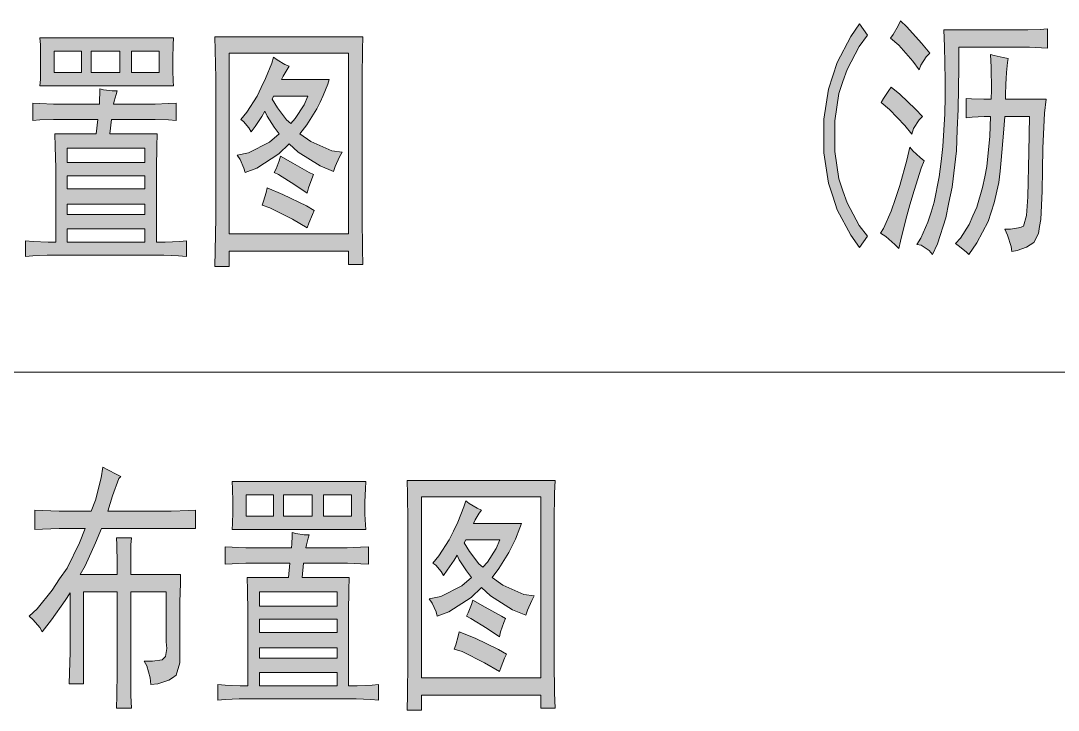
# Model space of a CAD drawing. Header units: millimetres. Extents: x 0 to 207, y 0 to 293.
# Drawn here: x 83.71 to 100.59, y 182.94 to 194.15 of the extents above; entities that cross this region are included whole.
import ezdxf

# ---------------------------------------------------------------- set-up
doc = ezdxf.new("R2010")
doc.units = ezdxf.units.MM

msp = doc.modelspace()

# ---------------------------------------------------------------- hatches: boundary and pattern name
h = msp.add_hatch(color=0)
h.dxf.hatch_style = 2
h.paths.add_polyline_path([(98.026361, 194.154778), (98.132194, 194.056), (98.368556, 193.791417), (98.502611, 193.625611), (98.446167, 193.565639), (98.357972, 193.431583), (98.32975, 193.3575), (98.230972, 193.498611), (97.998139, 193.756139), (97.864083, 193.872556), (97.909944, 193.932528), (97.991083, 194.073639)])
h = msp.add_hatch(color=0)
h.dxf.hatch_style = 2
h.paths.add_polyline_path([(97.490139, 190.651694), (97.363139, 190.46825), (97.2185, 190.669333), (96.999778, 191.082083), (96.929222, 191.300806), (96.855139, 191.516), (96.781056, 192.006361), (96.781056, 192.278), (96.781056, 192.553167), (96.855139, 193.043528), (96.929222, 193.258722), (96.999778, 193.473917), (97.2185, 193.89725), (97.363139, 194.105389), (97.490139, 193.921944), (97.356083, 193.7385), (97.158528, 193.361028), (97.0915, 193.167), (97.024472, 192.972972), (96.957444, 192.528472), (96.957444, 192.278), (96.957444, 192.031056), (97.024472, 191.586556), (97.0915, 191.389), (97.158528, 191.194972), (97.356083, 190.824556)])
h = msp.add_hatch(color=0)
h.dxf.hatch_style = 2
h.paths.add_polyline_path([(98.548472, 190.351833), (98.492028, 190.418861), (98.3615, 190.503528), (98.294472, 190.517639), (98.357972, 190.619944), (98.474389, 190.881), (98.527306, 191.043278), (98.576694, 191.205556), (98.657833, 191.614778), (98.689583, 191.86525), (98.717806, 192.112194), (98.749556, 192.641361), (98.753083, 192.920056), (98.756611, 193.195222), (98.746028, 193.7385), (98.735444, 194.006611), (100.026611, 194.006611), (100.100694, 194.006611), (100.29825, 194.013667), (100.421722, 194.02425), (100.421722, 193.70675), (100.322944, 193.713806), (100.125389, 193.724389), (100.026611, 193.724389), (98.978861, 193.724389), (98.978861, 193.392778), (98.96475, 192.718972), (98.950639, 192.380306), (98.936528, 192.038111), (98.8695, 191.448972), (98.816583, 191.1985), (98.763667, 190.951556), (98.629611, 190.528222)])
h = msp.add_hatch(color=0)
h.paths.add_polyline_path([(86.197722, 193.876083), (86.194194, 193.763194), (86.187139, 193.544472), (86.187139, 193.445694), (86.187139, 193.346917), (86.194194, 193.170528), (86.197722, 193.096444), (84.024611, 193.096444), (84.031667, 193.19875), (84.035194, 193.378667), (84.035194, 193.463333), (84.035194, 193.555056), (84.031667, 193.763194), (84.024611, 193.876083)])
h.paths.add_polyline_path([(85.326361, 193.311639), (85.326361, 193.660889), (84.860694, 193.660889), (84.860694, 193.311639)])
h.paths.add_polyline_path([(85.964889, 193.311639), (85.964889, 193.660889), (85.513333, 193.660889), (85.513333, 193.311639)])
h.paths.add_polyline_path([(84.698417, 193.311639), (84.698417, 193.660889), (84.257444, 193.660889), (84.257444, 193.311639)])
h = msp.add_hatch(color=0)
h.paths.add_polyline_path([(89.277472, 193.893722), (89.273944, 193.685583), (89.266889, 193.2305), (89.266889, 192.980028), (89.266889, 191.205556), (89.266889, 190.948028), (89.273944, 190.440028), (89.277472, 190.193083), (89.044639, 190.193083), (89.044639, 190.408278), (87.104361, 190.408278), (87.104361, 190.157806), (86.871528, 190.157806), (86.878583, 190.415333), (86.885639, 190.948028), (86.885639, 191.219667), (86.885639, 192.980028), (86.885639, 193.223444), (86.878583, 193.678528), (86.871528, 193.893722)])
h.paths.add_polyline_path([(89.044639, 190.6905), (89.044639, 193.629139), (87.104361, 193.629139), (87.104361, 190.6905)])
h = msp.add_hatch(color=0)
h.paths.add_polyline_path([(88.081556, 193.413944), (88.046278, 193.364556), (87.982778, 193.255194), (87.954556, 193.19875), (88.730667, 193.19875), (88.7095, 193.121139), (88.631889, 192.941222), (88.5825, 192.831861), (88.529583, 192.7225), (88.367306, 192.464972), (88.254417, 192.316806), (88.430806, 192.193333), (88.773, 192.041639), (88.942333, 192.016944), (88.9, 191.942861), (88.829444, 191.784111), (88.801222, 191.702972), (88.586028, 191.794694), (88.226194, 192.016944), (88.081556, 192.151), (87.912222, 191.99225), (87.552389, 191.759417), (87.361889, 191.685333), (87.34425, 191.759417), (87.28075, 191.900528), (87.231361, 191.967556), (87.418333, 192.009889), (87.760528, 192.18275), (87.919278, 192.316806), (87.838139, 192.426167), (87.721722, 192.606083), (87.686444, 192.683694), (87.633528, 192.599028), (87.524167, 192.433222), (87.464194, 192.348556), (87.425389, 192.415583), (87.337194, 192.517889), (87.291333, 192.549639), (87.390111, 192.666056), (87.559444, 192.927111), (87.626472, 193.07175), (87.697028, 193.216389), (87.795806, 193.463333), (87.827556, 193.562111), (87.884, 193.519778), (88.011, 193.445694)])
h.paths.add_polyline_path([(87.802861, 192.88125), (87.891056, 192.740139), (88.039222, 192.542583), (88.10625, 192.482611), (88.180333, 192.567278), (88.321444, 192.789528), (88.384944, 192.930639), (87.827556, 192.930639)])
h = msp.add_hatch(color=0)
h.dxf.hatch_style = 2
h.paths.add_polyline_path([(99.839639, 190.401222), (99.829056, 190.485889), (99.769083, 190.669333), (99.723222, 190.768111), (99.814944, 190.768111), (99.949, 190.78575), (99.991333, 190.799861), (100.030139, 190.8175), (100.079528, 190.986833), (100.090111, 191.142056), (100.097167, 191.29375), (100.118333, 192.020472), (100.128917, 192.5955), (99.723222, 192.5955), (99.705583, 192.327389), (99.666778, 191.886417), (99.649139, 191.7065), (99.627972, 191.526583), (99.553889, 191.194972), (99.500972, 191.043278), (99.451583, 190.888056), (99.268139, 190.542333), (99.141139, 190.351833), (99.102333, 190.394167), (98.989444, 190.485889), (98.922417, 190.535278), (99.003556, 190.619944), (99.144667, 190.842194), (99.204639, 190.983306), (99.268139, 191.124417), (99.363389, 191.441917), (99.398667, 191.614778), (99.433944, 191.787639), (99.479806, 192.278), (99.490389, 192.5955), (99.391611, 192.5955), (99.194056, 192.584917), (99.095278, 192.577861), (99.095278, 192.891833), (99.183472, 192.884778), (99.384556, 192.877722), (99.500972, 192.877722), (99.508028, 193.032944), (99.500972, 193.399833), (99.490389, 193.607972), (99.553889, 193.590333), (99.698528, 193.558583), (99.779667, 193.540944), (99.769083, 193.473917), (99.751444, 193.311639), (99.747917, 193.216389), (99.740861, 193.121139), (99.733806, 192.951806), (99.733806, 192.877722), (100.397028, 192.877722), (100.372333, 192.651944), (100.344111, 192.080444), (100.340583, 191.731194), (100.333528, 191.381944), (100.308833, 190.923333), (100.291194, 190.810444), (100.273556, 190.697556), (100.195944, 190.549389), (100.135972, 190.510583), (100.076, 190.471778), (99.927833, 190.418861)])
h = msp.add_hatch(color=0)
h.paths.add_polyline_path([(85.2805, 193.015306), (85.262861, 192.955333), (85.234639, 192.8495), (85.220528, 192.800111), (85.816722, 192.800111), (85.897861, 192.800111), (86.113056, 192.807167), (86.243583, 192.814222), (86.243583, 192.532), (86.116583, 192.542583), (85.901389, 192.549639), (85.816722, 192.549639), (85.188778, 192.549639), (85.164083, 192.316806), (85.929611, 192.316806), (85.926083, 192.108667), (85.919028, 191.759417), (85.919028, 191.618306), (85.919028, 190.556444), (86.060139, 190.556444), (86.303556, 190.567028), (86.409389, 190.574083), (86.409389, 190.323611), (86.278861, 190.334194), (86.0425, 190.34125), (85.929611, 190.34125), (84.257444, 190.34125), (84.141028, 190.34125), (83.908194, 190.334194), (83.791778, 190.323611), (83.791778, 190.574083), (83.91525, 190.567028), (84.158667, 190.556444), (84.282139, 190.556444), (84.282139, 191.618306), (84.282139, 191.759417), (84.275083, 192.108667), (84.268028, 192.316806), (84.941833, 192.316806), (84.966528, 192.549639), (84.349167, 192.549639), (84.246861, 192.549639), (84.024611, 192.542583), (83.908194, 192.532), (83.908194, 192.814222), (84.024611, 192.807167), (84.246861, 192.800111), (84.349167, 192.800111), (84.991222, 192.800111), (84.99475, 192.863611), (85.001806, 192.990611), (85.001806, 193.047056), (85.05825, 193.029417), (85.199361, 193.015306)])
h.paths.add_polyline_path([(85.732056, 191.851139), (85.732056, 192.083972), (84.465583, 192.083972), (84.465583, 191.851139)])
h.paths.add_polyline_path([(85.732056, 191.42075), (85.732056, 191.635944), (84.465583, 191.635944), (84.465583, 191.42075)])
h.paths.add_polyline_path([(85.732056, 190.556444), (85.732056, 190.771639), (84.465583, 190.771639), (84.465583, 190.556444)])
h.paths.add_polyline_path([(85.732056, 191.004472), (85.732056, 191.170278), (84.465583, 191.170278), (84.465583, 191.004472)])
h = msp.add_hatch(color=0)
h.dxf.hatch_style = 2
h.paths.add_polyline_path([(97.874667, 193.075278), (98.015778, 192.958861), (98.269778, 192.718972), (98.386194, 192.5955), (98.32975, 192.546111), (98.241556, 192.405), (98.213333, 192.313278), (98.100444, 192.454389), (97.849972, 192.711917), (97.712389, 192.828333), (97.751194, 192.891833), (97.835861, 193.018833)])
h = msp.add_hatch(color=0)
h.dxf.hatch_style = 2
h.paths.add_polyline_path([(87.940444, 191.953444), (88.138, 191.837028), (88.406111, 191.685333), (88.476667, 191.653583), (88.448444, 191.586556), (88.395528, 191.438389), (88.370833, 191.353722), (88.173278, 191.487778), (87.908694, 191.653583), (87.838139, 191.685333), (87.866361, 191.745306), (87.919278, 191.875833)])
h = msp.add_hatch(color=0)
h.dxf.hatch_style = 2
h.paths.add_polyline_path([(98.410889, 191.879361), (98.3615, 191.755889), (98.248611, 191.396056), (98.181583, 191.159694), (98.114556, 190.923333), (98.026361, 190.570556), (98.001667, 190.454139), (97.938167, 190.517639), (97.786472, 190.644639), (97.701806, 190.701083), (97.751194, 190.775167), (97.874667, 191.057389), (97.945222, 191.265528), (98.015778, 191.473667), (98.132194, 191.889944), (98.178056, 192.098083), (98.230972, 192.038111), (98.347389, 191.92875)])
h = msp.add_hatch(color=0)
h.dxf.hatch_style = 2
h.paths.add_polyline_path([(87.721722, 191.438389), (87.975722, 191.329028), (88.36025, 191.145583), (88.48725, 191.0715), (88.459028, 191.004472), (88.402583, 190.863361), (88.370833, 190.789278), (88.134472, 190.930389), (87.767583, 191.113833), (87.640583, 191.156167), (87.66175, 191.219667), (87.704083, 191.360778)])
h = msp.add_hatch(color=0)
h.dxf.hatch_style = 2
h.paths.add_polyline_path([(84.860694, 186.182), (84.927722, 186.361917), (85.019444, 186.72175), (85.047667, 186.894611), (85.128806, 186.852278), (85.273444, 186.778194), (85.340472, 186.746444), (85.308722, 186.711167), (85.206417, 186.428944), (85.128806, 186.182), (85.989583, 186.182), (86.162444, 186.182), (86.448194, 186.189056), (86.557556, 186.196111), (86.557556, 185.899778), (85.0265, 185.899778), (84.93125, 185.666944), (84.758389, 185.293), (84.67725, 185.151889), (85.2805, 185.151889), (85.2805, 185.335333), (85.273444, 185.631667), (85.269917, 185.748083), (85.513333, 185.748083), (85.506278, 185.631667), (85.50275, 185.335333), (85.50275, 185.151889), (86.314139, 185.151889), (86.310611, 185.003722), (86.303556, 184.703861), (86.303556, 184.552167), (86.303556, 183.871306), (86.303556, 183.716083), (86.243583, 183.515), (86.180083, 183.472667), (86.120111, 183.433861), (85.943722, 183.373889), (85.827306, 183.359778), (85.816722, 183.472667), (85.763806, 183.666694), (85.721472, 183.740778), (85.855528, 183.740778), (86.014278, 183.765472), (86.0425, 183.790167), (86.067194, 183.814861), (86.088361, 183.948917), (86.081306, 184.05475), (86.081306, 184.869667), (85.50275, 184.869667), (85.50275, 183.740778), (85.50275, 183.564389), (85.506278, 183.183389), (85.513333, 182.97525), (85.269917, 182.97525), (85.273444, 183.183389), (85.2805, 183.564389), (85.2805, 183.740778), (85.2805, 184.869667), (84.733694, 184.869667), (84.733694, 183.373889), (84.500861, 183.373889), (84.507917, 183.550278), (84.514972, 183.888944), (84.514972, 184.05475), (84.514972, 184.852028), (84.437361, 184.728556), (84.211583, 184.411056), (84.059889, 184.220556), (84.021083, 184.287583), (83.91525, 184.411056), (83.85175, 184.471028), (83.97875, 184.5945), (84.225694, 184.897889), (84.345639, 185.077806), (84.465583, 185.254194), (84.670194, 185.666944), (84.758389, 185.899778), (84.479694, 185.899778), (84.335056, 185.899778), (84.066944, 185.889194), (83.943472, 185.882139), (83.943472, 186.196111), (84.066944, 186.189056), (84.335056, 186.182), (84.479694, 186.182)])
h = msp.add_hatch(color=0)
h.paths.add_polyline_path([(89.326861, 186.661778), (89.319806, 186.545361), (89.31275, 186.330167), (89.31275, 186.231389), (89.31275, 186.132611), (89.319806, 185.956222), (89.326861, 185.882139), (87.15375, 185.882139), (87.157278, 185.980917), (87.164333, 186.164361), (87.164333, 186.249028), (87.164333, 186.337222), (87.157278, 186.545361), (87.15375, 186.661778)])
h.paths.add_polyline_path([(88.4555, 186.097333), (88.4555, 186.446583), (87.989833, 186.446583), (87.989833, 186.097333)])
h.paths.add_polyline_path([(89.094028, 186.097333), (89.094028, 186.446583), (88.638944, 186.446583), (88.638944, 186.097333)])
h.paths.add_polyline_path([(87.827556, 186.097333), (87.827556, 186.446583), (87.383056, 186.446583), (87.383056, 186.097333)])
h = msp.add_hatch(color=0)
h.paths.add_polyline_path([(92.406611, 186.679417), (92.399556, 186.471278), (92.3925, 186.016194), (92.3925, 185.765722), (92.3925, 183.987722), (92.3925, 183.730194), (92.399556, 183.225722), (92.406611, 182.97525), (92.173778, 182.97525), (92.173778, 183.190444), (90.2335, 183.190444), (90.2335, 182.9435), (90.000667, 182.9435), (90.004194, 183.201028), (90.01125, 183.730194), (90.01125, 184.005361), (90.01125, 185.765722), (90.01125, 186.005611), (90.004194, 186.464222), (90.000667, 186.679417)])
h.paths.add_polyline_path([(92.173778, 183.472667), (92.173778, 186.414833), (90.2335, 186.414833), (90.2335, 183.472667)])
h = msp.add_hatch(color=0)
h.paths.add_polyline_path([(91.207167, 186.196111), (91.171889, 186.146722), (91.108389, 186.040889), (91.080167, 185.980917), (91.859806, 185.980917), (91.835111, 185.906833), (91.761028, 185.723389), (91.708111, 185.617556), (91.655194, 185.508194), (91.492917, 185.250667), (91.383556, 185.1025), (91.556417, 184.9755), (91.898611, 184.827333), (92.067944, 184.802639), (92.029139, 184.728556), (91.958583, 184.569806), (91.930361, 184.488667), (91.715167, 184.576861), (91.355333, 184.802639), (91.207167, 184.936694), (91.041361, 184.777944), (90.678, 184.545111), (90.4875, 184.471028), (90.469861, 184.545111), (90.406361, 184.686222), (90.3605, 184.75325), (90.547472, 184.795583), (90.889667, 184.968444), (91.044889, 185.1025), (90.96375, 185.208333), (90.847333, 185.391778), (90.812056, 185.465861), (90.762667, 185.384722), (90.649778, 185.218917), (90.593333, 185.13425), (90.551, 185.201278), (90.466333, 185.300056), (90.416944, 185.335333), (90.515722, 185.45175), (90.685056, 185.712806), (90.755611, 185.857444), (90.826167, 186.002083), (90.924944, 186.249028), (90.953167, 186.347806), (91.009611, 186.305472), (91.140139, 186.231389)])
h.paths.add_polyline_path([(90.928472, 185.666944), (91.016667, 185.525833), (91.168361, 185.32475), (91.231861, 185.268306), (91.305944, 185.349444), (91.447056, 185.575222), (91.510556, 185.716333), (90.953167, 185.716333)])
h = msp.add_hatch(color=0)
h.paths.add_polyline_path([(88.406111, 185.797472), (88.388472, 185.741028), (88.36025, 185.631667), (88.349667, 185.582278), (88.942333, 185.582278), (89.023472, 185.582278), (89.238667, 185.592861), (89.372722, 185.599917), (89.372722, 185.317694), (89.245722, 185.32475), (89.030528, 185.335333), (88.942333, 185.335333), (88.314389, 185.335333), (88.289694, 185.1025), (89.05875, 185.1025), (89.051694, 184.894361), (89.048167, 184.545111), (89.048167, 184.404), (89.048167, 183.342139), (89.18575, 183.342139), (89.429167, 183.349194), (89.535, 183.359778), (89.535, 183.109306), (89.408, 183.116361), (89.168111, 183.126944), (89.05875, 183.126944), (87.383056, 183.126944), (87.266639, 183.126944), (87.037333, 183.116361), (86.920917, 183.109306), (86.920917, 183.359778), (87.040861, 183.349194), (87.284278, 183.342139), (87.40775, 183.342139), (87.40775, 184.404), (87.40775, 184.545111), (87.400694, 184.894361), (87.397167, 185.1025), (88.070972, 185.1025), (88.092139, 185.335333), (87.478306, 185.335333), (87.372472, 185.335333), (87.15375, 185.32475), (87.037333, 185.317694), (87.037333, 185.599917), (87.15375, 185.592861), (87.372472, 185.582278), (87.478306, 185.582278), (88.116833, 185.582278), (88.123889, 185.649306), (88.127417, 185.772778), (88.127417, 185.83275), (88.187389, 185.815111), (88.324972, 185.797472)])
h.paths.add_polyline_path([(88.861194, 184.636833), (88.861194, 184.869667), (87.594722, 184.869667), (87.594722, 184.636833)])
h.paths.add_polyline_path([(88.861194, 184.206444), (88.861194, 184.421639), (87.594722, 184.421639), (87.594722, 184.206444)])
h.paths.add_polyline_path([(88.861194, 183.342139), (88.861194, 183.557333), (87.594722, 183.557333), (87.594722, 183.342139)])
h.paths.add_polyline_path([(88.861194, 183.790167), (88.861194, 183.955972), (87.594722, 183.955972), (87.594722, 183.790167)])
h = msp.add_hatch(color=0)
h.dxf.hatch_style = 2
h.paths.add_polyline_path([(91.069583, 184.735611), (91.267139, 184.619194), (91.53525, 184.471028), (91.602278, 184.43575), (91.574056, 184.37225), (91.521139, 184.220556), (91.499972, 184.139417), (91.302417, 184.269944), (91.034306, 184.43575), (90.96375, 184.471028), (90.991972, 184.527472), (91.044889, 184.661528)])
h = msp.add_hatch(color=0)
h.dxf.hatch_style = 2
h.paths.add_polyline_path([(90.847333, 184.220556), (91.104861, 184.114722), (91.485861, 183.931278), (91.616389, 183.857194), (91.584639, 183.790167), (91.528194, 183.649056), (91.499972, 183.574972), (91.260083, 183.716083), (90.893194, 183.899528), (90.766194, 183.938333), (90.790889, 184.005361), (90.829694, 184.146472)])

# ---------------------------------------------------------------- linework, layer by layer
at = {"color": 0, "lineweight": 0}
for points in [[(98.026361, 194.154778), (98.132194, 194.056), (98.368556, 193.791417), (98.502611, 193.625611), (98.446167, 193.565639), (98.357972, 193.431583), (98.32975, 193.3575), (98.230972, 193.498611), (97.998139, 193.756139), (97.864083, 193.872556), (97.909944, 193.932528), (97.991083, 194.073639)], [(97.490139, 190.651694), (97.363139, 190.46825), (97.2185, 190.669333), (96.999778, 191.082083), (96.929222, 191.300806), (96.855139, 191.516), (96.781056, 192.006361), (96.781056, 192.278), (96.781056, 192.553167), (96.855139, 193.043528), (96.929222, 193.258722), (96.999778, 193.473917), (97.2185, 193.89725), (97.363139, 194.105389), (97.490139, 193.921944), (97.356083, 193.7385), (97.158528, 193.361028), (97.0915, 193.167), (97.024472, 192.972972), (96.957444, 192.528472), (96.957444, 192.278), (96.957444, 192.031056), (97.024472, 191.586556), (97.0915, 191.389), (97.158528, 191.194972), (97.356083, 190.824556)], [(98.548472, 190.351833), (98.492028, 190.418861), (98.3615, 190.503528), (98.294472, 190.517639), (98.357972, 190.619944), (98.474389, 190.881), (98.527306, 191.043278), (98.576694, 191.205556), (98.657833, 191.614778), (98.689583, 191.86525), (98.717806, 192.112194), (98.749556, 192.641361), (98.753083, 192.920056), (98.756611, 193.195222), (98.746028, 193.7385), (98.735444, 194.006611), (100.026611, 194.006611), (100.100694, 194.006611), (100.29825, 194.013667), (100.421722, 194.02425), (100.421722, 193.70675), (100.322944, 193.713806), (100.125389, 193.724389), (100.026611, 193.724389), (98.978861, 193.724389), (98.978861, 193.392778), (98.96475, 192.718972), (98.950639, 192.380306), (98.936528, 192.038111), (98.8695, 191.448972), (98.816583, 191.1985), (98.763667, 190.951556), (98.629611, 190.528222)], [(86.197722, 193.876083), (86.194194, 193.763194), (86.187139, 193.544472), (86.187139, 193.445694), (86.187139, 193.346917), (86.194194, 193.170528), (86.197722, 193.096444), (84.024611, 193.096444), (84.031667, 193.19875), (84.035194, 193.378667), (84.035194, 193.463333), (84.035194, 193.555056), (84.031667, 193.763194), (84.024611, 193.876083)], [(89.277472, 193.893722), (89.273944, 193.685583), (89.266889, 193.2305), (89.266889, 192.980028), (89.266889, 191.205556), (89.266889, 190.948028), (89.273944, 190.440028), (89.277472, 190.193083), (89.044639, 190.193083), (89.044639, 190.408278), (87.104361, 190.408278), (87.104361, 190.157806), (86.871528, 190.157806), (86.878583, 190.415333), (86.885639, 190.948028), (86.885639, 191.219667), (86.885639, 192.980028), (86.885639, 193.223444), (86.878583, 193.678528), (86.871528, 193.893722)], [(84.698417, 193.311639), (84.698417, 193.660889), (84.257444, 193.660889), (84.257444, 193.311639)], [(85.326361, 193.311639), (85.326361, 193.660889), (84.860694, 193.660889), (84.860694, 193.311639)], [(85.964889, 193.311639), (85.964889, 193.660889), (85.513333, 193.660889), (85.513333, 193.311639)], [(89.044639, 190.6905), (89.044639, 193.629139), (87.104361, 193.629139), (87.104361, 190.6905)], [(88.081556, 193.413944), (88.046278, 193.364556), (87.982778, 193.255194), (87.954556, 193.19875), (88.730667, 193.19875), (88.7095, 193.121139), (88.631889, 192.941222), (88.5825, 192.831861), (88.529583, 192.7225), (88.367306, 192.464972), (88.254417, 192.316806), (88.430806, 192.193333), (88.773, 192.041639), (88.942333, 192.016944), (88.9, 191.942861), (88.829444, 191.784111), (88.801222, 191.702972), (88.586028, 191.794694), (88.226194, 192.016944), (88.081556, 192.151), (87.912222, 191.99225), (87.552389, 191.759417), (87.361889, 191.685333), (87.34425, 191.759417), (87.28075, 191.900528), (87.231361, 191.967556), (87.418333, 192.009889), (87.760528, 192.18275), (87.919278, 192.316806), (87.838139, 192.426167), (87.721722, 192.606083), (87.686444, 192.683694), (87.633528, 192.599028), (87.524167, 192.433222), (87.464194, 192.348556), (87.425389, 192.415583), (87.337194, 192.517889), (87.291333, 192.549639), (87.390111, 192.666056), (87.559444, 192.927111), (87.626472, 193.07175), (87.697028, 193.216389), (87.795806, 193.463333), (87.827556, 193.562111), (87.884, 193.519778), (88.011, 193.445694)], [(99.839639, 190.401222), (99.829056, 190.485889), (99.769083, 190.669333), (99.723222, 190.768111), (99.814944, 190.768111), (99.949, 190.78575), (99.991333, 190.799861), (100.030139, 190.8175), (100.079528, 190.986833), (100.090111, 191.142056), (100.097167, 191.29375), (100.118333, 192.020472), (100.128917, 192.5955), (99.723222, 192.5955), (99.705583, 192.327389), (99.666778, 191.886417), (99.649139, 191.7065), (99.627972, 191.526583), (99.553889, 191.194972), (99.500972, 191.043278), (99.451583, 190.888056), (99.268139, 190.542333), (99.141139, 190.351833), (99.102333, 190.394167), (98.989444, 190.485889), (98.922417, 190.535278), (99.003556, 190.619944), (99.144667, 190.842194), (99.204639, 190.983306), (99.268139, 191.124417), (99.363389, 191.441917), (99.398667, 191.614778), (99.433944, 191.787639), (99.479806, 192.278), (99.490389, 192.5955), (99.391611, 192.5955), (99.194056, 192.584917), (99.095278, 192.577861), (99.095278, 192.891833), (99.183472, 192.884778), (99.384556, 192.877722), (99.500972, 192.877722), (99.508028, 193.032944), (99.500972, 193.399833), (99.490389, 193.607972), (99.553889, 193.590333), (99.698528, 193.558583), (99.779667, 193.540944), (99.769083, 193.473917), (99.751444, 193.311639), (99.747917, 193.216389), (99.740861, 193.121139), (99.733806, 192.951806), (99.733806, 192.877722), (100.397028, 192.877722), (100.372333, 192.651944), (100.344111, 192.080444), (100.340583, 191.731194), (100.333528, 191.381944), (100.308833, 190.923333), (100.291194, 190.810444), (100.273556, 190.697556), (100.195944, 190.549389), (100.135972, 190.510583), (100.076, 190.471778), (99.927833, 190.418861)], [(85.2805, 193.015306), (85.262861, 192.955333), (85.234639, 192.8495), (85.220528, 192.800111), (85.816722, 192.800111), (85.897861, 192.800111), (86.113056, 192.807167), (86.243583, 192.814222), (86.243583, 192.532), (86.116583, 192.542583), (85.901389, 192.549639), (85.816722, 192.549639), (85.188778, 192.549639), (85.164083, 192.316806), (85.929611, 192.316806), (85.926083, 192.108667), (85.919028, 191.759417), (85.919028, 191.618306), (85.919028, 190.556444), (86.060139, 190.556444), (86.303556, 190.567028), (86.409389, 190.574083), (86.409389, 190.323611), (86.278861, 190.334194), (86.0425, 190.34125), (85.929611, 190.34125), (84.257444, 190.34125), (84.141028, 190.34125), (83.908194, 190.334194), (83.791778, 190.323611), (83.791778, 190.574083), (83.91525, 190.567028), (84.158667, 190.556444), (84.282139, 190.556444), (84.282139, 191.618306), (84.282139, 191.759417), (84.275083, 192.108667), (84.268028, 192.316806), (84.941833, 192.316806), (84.966528, 192.549639), (84.349167, 192.549639), (84.246861, 192.549639), (84.024611, 192.542583), (83.908194, 192.532), (83.908194, 192.814222), (84.024611, 192.807167), (84.246861, 192.800111), (84.349167, 192.800111), (84.991222, 192.800111), (84.99475, 192.863611), (85.001806, 192.990611), (85.001806, 193.047056), (85.05825, 193.029417), (85.199361, 193.015306)], [(97.874667, 193.075278), (98.015778, 192.958861), (98.269778, 192.718972), (98.386194, 192.5955), (98.32975, 192.546111), (98.241556, 192.405), (98.213333, 192.313278), (98.100444, 192.454389), (97.849972, 192.711917), (97.712389, 192.828333), (97.751194, 192.891833), (97.835861, 193.018833)], [(87.802861, 192.88125), (87.891056, 192.740139), (88.039222, 192.542583), (88.10625, 192.482611), (88.180333, 192.567278), (88.321444, 192.789528), (88.384944, 192.930639), (87.827556, 192.930639)], [(85.732056, 191.851139), (85.732056, 192.083972), (84.465583, 192.083972), (84.465583, 191.851139)], [(87.940444, 191.953444), (88.138, 191.837028), (88.406111, 191.685333), (88.476667, 191.653583), (88.448444, 191.586556), (88.395528, 191.438389), (88.370833, 191.353722), (88.173278, 191.487778), (87.908694, 191.653583), (87.838139, 191.685333), (87.866361, 191.745306), (87.919278, 191.875833)], [(98.410889, 191.879361), (98.3615, 191.755889), (98.248611, 191.396056), (98.181583, 191.159694), (98.114556, 190.923333), (98.026361, 190.570556), (98.001667, 190.454139), (97.938167, 190.517639), (97.786472, 190.644639), (97.701806, 190.701083), (97.751194, 190.775167), (97.874667, 191.057389), (97.945222, 191.265528), (98.015778, 191.473667), (98.132194, 191.889944), (98.178056, 192.098083), (98.230972, 192.038111), (98.347389, 191.92875)], [(85.732056, 191.42075), (85.732056, 191.635944), (84.465583, 191.635944), (84.465583, 191.42075)], [(87.721722, 191.438389), (87.975722, 191.329028), (88.36025, 191.145583), (88.48725, 191.0715), (88.459028, 191.004472), (88.402583, 190.863361), (88.370833, 190.789278), (88.134472, 190.930389), (87.767583, 191.113833), (87.640583, 191.156167), (87.66175, 191.219667), (87.704083, 191.360778)], [(85.732056, 191.004472), (85.732056, 191.170278), (84.465583, 191.170278), (84.465583, 191.004472)], [(85.732056, 190.556444), (85.732056, 190.771639), (84.465583, 190.771639), (84.465583, 190.556444)], [(84.860694, 186.182), (84.927722, 186.361917), (85.019444, 186.72175), (85.047667, 186.894611), (85.128806, 186.852278), (85.273444, 186.778194), (85.340472, 186.746444), (85.308722, 186.711167), (85.206417, 186.428944), (85.128806, 186.182), (85.989583, 186.182), (86.162444, 186.182), (86.448194, 186.189056), (86.557556, 186.196111), (86.557556, 185.899778), (85.0265, 185.899778), (84.93125, 185.666944), (84.758389, 185.293), (84.67725, 185.151889), (85.2805, 185.151889), (85.2805, 185.335333), (85.273444, 185.631667), (85.269917, 185.748083), (85.513333, 185.748083), (85.506278, 185.631667), (85.50275, 185.335333), (85.50275, 185.151889), (86.314139, 185.151889), (86.310611, 185.003722), (86.303556, 184.703861), (86.303556, 184.552167), (86.303556, 183.871306), (86.303556, 183.716083), (86.243583, 183.515), (86.180083, 183.472667), (86.120111, 183.433861), (85.943722, 183.373889), (85.827306, 183.359778), (85.816722, 183.472667), (85.763806, 183.666694), (85.721472, 183.740778), (85.855528, 183.740778), (86.014278, 183.765472), (86.0425, 183.790167), (86.067194, 183.814861), (86.088361, 183.948917), (86.081306, 184.05475), (86.081306, 184.869667), (85.50275, 184.869667), (85.50275, 183.740778), (85.50275, 183.564389), (85.506278, 183.183389), (85.513333, 182.97525), (85.269917, 182.97525), (85.273444, 183.183389), (85.2805, 183.564389), (85.2805, 183.740778), (85.2805, 184.869667), (84.733694, 184.869667), (84.733694, 183.373889), (84.500861, 183.373889), (84.507917, 183.550278), (84.514972, 183.888944), (84.514972, 184.05475), (84.514972, 184.852028), (84.437361, 184.728556), (84.211583, 184.411056), (84.059889, 184.220556), (84.021083, 184.287583), (83.91525, 184.411056), (83.85175, 184.471028), (83.97875, 184.5945), (84.225694, 184.897889), (84.345639, 185.077806), (84.465583, 185.254194), (84.670194, 185.666944), (84.758389, 185.899778), (84.479694, 185.899778), (84.335056, 185.899778), (84.066944, 185.889194), (83.943472, 185.882139), (83.943472, 186.196111), (84.066944, 186.189056), (84.335056, 186.182), (84.479694, 186.182)], [(89.326861, 186.661778), (89.319806, 186.545361), (89.31275, 186.330167), (89.31275, 186.231389), (89.31275, 186.132611), (89.319806, 185.956222), (89.326861, 185.882139), (87.15375, 185.882139), (87.157278, 185.980917), (87.164333, 186.164361), (87.164333, 186.249028), (87.164333, 186.337222), (87.157278, 186.545361), (87.15375, 186.661778)], [(92.406611, 186.679417), (92.399556, 186.471278), (92.3925, 186.016194), (92.3925, 185.765722), (92.3925, 183.987722), (92.3925, 183.730194), (92.399556, 183.225722), (92.406611, 182.97525), (92.173778, 182.97525), (92.173778, 183.190444), (90.2335, 183.190444), (90.2335, 182.9435), (90.000667, 182.9435), (90.004194, 183.201028), (90.01125, 183.730194), (90.01125, 184.005361), (90.01125, 185.765722), (90.01125, 186.005611), (90.004194, 186.464222), (90.000667, 186.679417)], [(87.827556, 186.097333), (87.827556, 186.446583), (87.383056, 186.446583), (87.383056, 186.097333)], [(88.4555, 186.097333), (88.4555, 186.446583), (87.989833, 186.446583), (87.989833, 186.097333)], [(89.094028, 186.097333), (89.094028, 186.446583), (88.638944, 186.446583), (88.638944, 186.097333)], [(92.173778, 183.472667), (92.173778, 186.414833), (90.2335, 186.414833), (90.2335, 183.472667)], [(91.207167, 186.196111), (91.171889, 186.146722), (91.108389, 186.040889), (91.080167, 185.980917), (91.859806, 185.980917), (91.835111, 185.906833), (91.761028, 185.723389), (91.708111, 185.617556), (91.655194, 185.508194), (91.492917, 185.250667), (91.383556, 185.1025), (91.556417, 184.9755), (91.898611, 184.827333), (92.067944, 184.802639), (92.029139, 184.728556), (91.958583, 184.569806), (91.930361, 184.488667), (91.715167, 184.576861), (91.355333, 184.802639), (91.207167, 184.936694), (91.041361, 184.777944), (90.678, 184.545111), (90.4875, 184.471028), (90.469861, 184.545111), (90.406361, 184.686222), (90.3605, 184.75325), (90.547472, 184.795583), (90.889667, 184.968444), (91.044889, 185.1025), (90.96375, 185.208333), (90.847333, 185.391778), (90.812056, 185.465861), (90.762667, 185.384722), (90.649778, 185.218917), (90.593333, 185.13425), (90.551, 185.201278), (90.466333, 185.300056), (90.416944, 185.335333), (90.515722, 185.45175), (90.685056, 185.712806), (90.755611, 185.857444), (90.826167, 186.002083), (90.924944, 186.249028), (90.953167, 186.347806), (91.009611, 186.305472), (91.140139, 186.231389)], [(88.406111, 185.797472), (88.388472, 185.741028), (88.36025, 185.631667), (88.349667, 185.582278), (88.942333, 185.582278), (89.023472, 185.582278), (89.238667, 185.592861), (89.372722, 185.599917), (89.372722, 185.317694), (89.245722, 185.32475), (89.030528, 185.335333), (88.942333, 185.335333), (88.314389, 185.335333), (88.289694, 185.1025), (89.05875, 185.1025), (89.051694, 184.894361), (89.048167, 184.545111), (89.048167, 184.404), (89.048167, 183.342139), (89.18575, 183.342139), (89.429167, 183.349194), (89.535, 183.359778), (89.535, 183.109306), (89.408, 183.116361), (89.168111, 183.126944), (89.05875, 183.126944), (87.383056, 183.126944), (87.266639, 183.126944), (87.037333, 183.116361), (86.920917, 183.109306), (86.920917, 183.359778), (87.040861, 183.349194), (87.284278, 183.342139), (87.40775, 183.342139), (87.40775, 184.404), (87.40775, 184.545111), (87.400694, 184.894361), (87.397167, 185.1025), (88.070972, 185.1025), (88.092139, 185.335333), (87.478306, 185.335333), (87.372472, 185.335333), (87.15375, 185.32475), (87.037333, 185.317694), (87.037333, 185.599917), (87.15375, 185.592861), (87.372472, 185.582278), (87.478306, 185.582278), (88.116833, 185.582278), (88.123889, 185.649306), (88.127417, 185.772778), (88.127417, 185.83275), (88.187389, 185.815111), (88.324972, 185.797472)], [(90.928472, 185.666944), (91.016667, 185.525833), (91.168361, 185.32475), (91.231861, 185.268306), (91.305944, 185.349444), (91.447056, 185.575222), (91.510556, 185.716333), (90.953167, 185.716333)], [(88.861194, 184.636833), (88.861194, 184.869667), (87.594722, 184.869667), (87.594722, 184.636833)], [(91.069583, 184.735611), (91.267139, 184.619194), (91.53525, 184.471028), (91.602278, 184.43575), (91.574056, 184.37225), (91.521139, 184.220556), (91.499972, 184.139417), (91.302417, 184.269944), (91.034306, 184.43575), (90.96375, 184.471028), (90.991972, 184.527472), (91.044889, 184.661528)], [(88.861194, 184.206444), (88.861194, 184.421639), (87.594722, 184.421639), (87.594722, 184.206444)], [(90.847333, 184.220556), (91.104861, 184.114722), (91.485861, 183.931278), (91.616389, 183.857194), (91.584639, 183.790167), (91.528194, 183.649056), (91.499972, 183.574972), (91.260083, 183.716083), (90.893194, 183.899528), (90.766194, 183.938333), (90.790889, 184.005361), (90.829694, 184.146472)], [(88.861194, 183.790167), (88.861194, 183.955972), (87.594722, 183.955972), (87.594722, 183.790167)], [(88.861194, 183.342139), (88.861194, 183.557333), (87.594722, 183.557333), (87.594722, 183.342139)]]:
    msp.add_lwpolyline(points, close=True, dxfattribs=at)
msp.add_lwpolyline([(25.124833, 188.443306), (201.9935, 188.443306)], dxfattribs=at)

doc.saveas('drawing.dxf')
